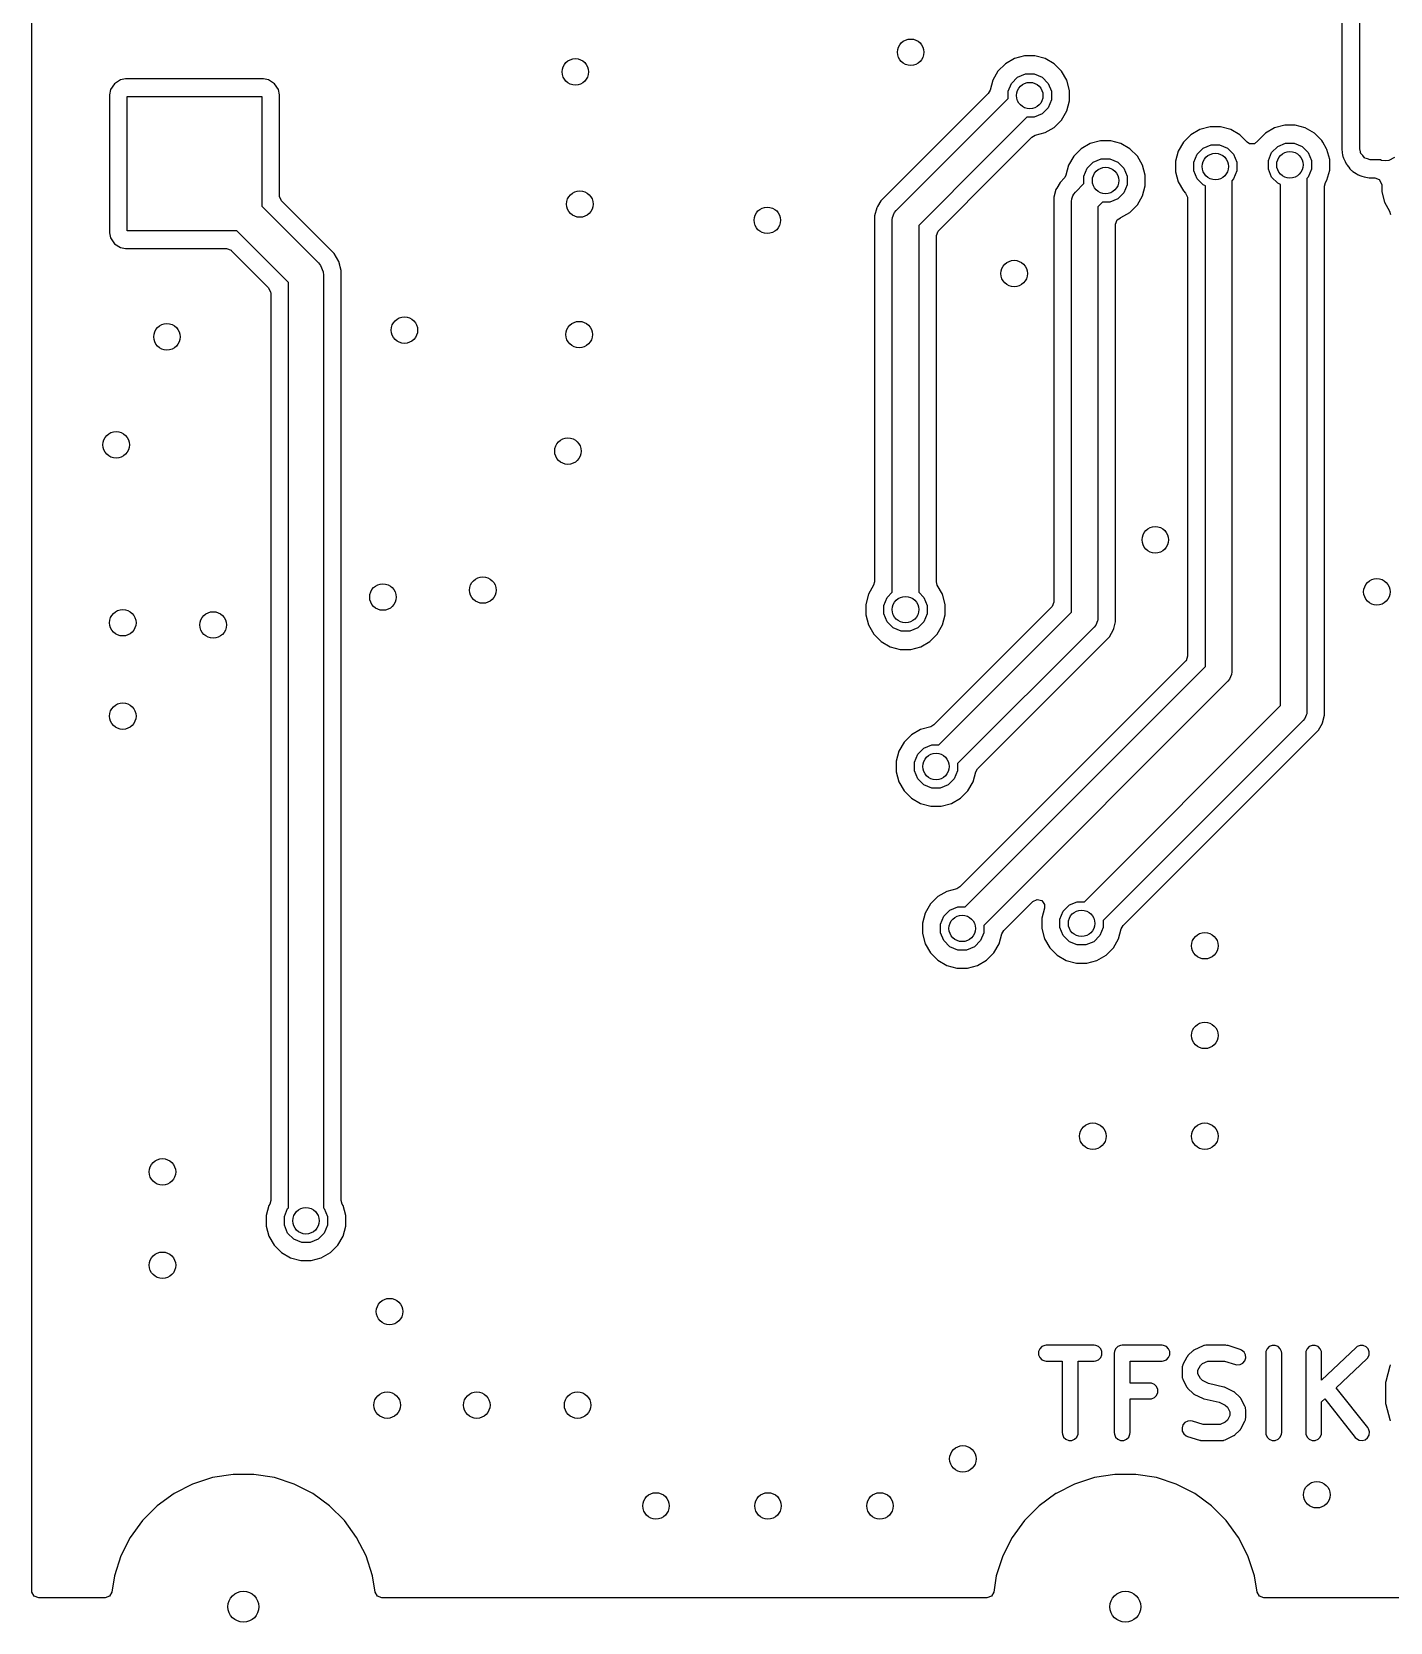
# Model space of a CAD drawing. Extents: x 4.94 to 6.9, y -4.14 to -2.94.
# Drawn here: x 4.943 to 5.549, y -4.138 to -3.428 of the extents above; entities that cross this region are included whole.
import ezdxf

# ---------------------------------------------------------------- set-up
doc = ezdxf.new("R2010")
doc.units = 0
doc.header["$MEASUREMENT"] = 0
doc.layers.add('BLACK', color=7, linetype='CONTINUOUS')

msp = doc.modelspace()

# ---------------------------------------------------------------- linework, layer by layer
at = {"layer": 'BLACK', "linetype": 'CONTINUOUS'}
for p, q in [((4.94266, -3.45597), (4.94266, -3.35597)), ((5.53554, -3.48012), (5.53551, -3.41161)), ((5.52743, -3.42262), (5.52745, -3.48012)), ((5.37726, -3.44216), (5.37396, -3.44546)), ((5.3813, -3.43982), (5.37726, -3.44216)), ((5.38581, -3.43861), (5.3813, -3.43982)), ((5.3813, -3.43982), (5.3813, -3.43982)), ((5.39048, -3.43861), (5.38581, -3.43861)), ((5.38581, -3.43861), (5.38581, -3.43861)), ((5.395, -3.43982), (5.39048, -3.43861)), ((5.39904, -3.44216), (5.395, -3.43982)), ((5.395, -3.43982), (5.395, -3.43982)), ((5.40234, -3.44546), (5.39904, -3.44216)), ((4.98222, -3.44931), (4.97961, -3.45106)), ((4.98452, -3.44885), (4.98222, -3.44931)), ((5.04608, -3.44885), (4.98452, -3.44885)), ((5.04838, -3.44931), (5.04608, -3.44885)), ((5.05099, -3.45106), (5.04838, -3.44931)), ((5.04838, -3.44931), (5.04838, -3.44931)), ((5.04838, -3.44931), (5.04838, -3.44931)), ((5.37396, -3.44546), (5.37162, -3.4495)), ((5.37997, -3.45088), (5.38268, -3.44816)), ((5.38268, -3.44816), (5.38623, -3.44669)), ((5.38623, -3.44669), (5.39007, -3.44669)), ((5.39007, -3.44669), (5.39362, -3.44816)), ((5.39362, -3.44816), (5.39633, -3.45088)), ((5.40468, -3.4495), (5.40234, -3.44546)), ((5.40234, -3.44546), (5.40234, -3.44546)), ((5.40234, -3.44546), (5.40234, -3.44546)), ((4.94266, -4.05682), (4.94266, -3.45597)), ((4.97786, -3.45367), (4.97741, -3.45597)), ((4.97741, -3.45597), (4.97741, -3.51753)), ((4.97961, -3.45106), (4.97786, -3.45367)), ((5.05273, -3.45367), (5.05099, -3.45106)), ((5.05319, -3.45597), (5.05273, -3.45367)), ((5.05319, -3.50105), (5.05319, -3.45597)), ((5.36962, -3.45536), (5.35669, -3.46829)), ((5.37043, -3.45397), (5.36962, -3.45536)), ((5.37162, -3.4495), (5.37043, -3.45397)), ((5.37162, -3.4495), (5.37162, -3.4495)), ((5.3785, -3.45443), (5.37997, -3.45088)), ((5.3785, -3.45765), (5.3785, -3.45443)), ((5.39633, -3.45088), (5.3978, -3.45443)), ((5.3978, -3.45443), (5.3978, -3.45827)), ((5.40589, -3.45401), (5.40468, -3.4495)), ((5.40589, -3.45868), (5.40589, -3.45401)), ((4.9853, -3.51675), (4.9853, -3.45675)), ((4.9853, -3.45675), (5.0453, -3.45675)), ((5.0453, -3.45675), (5.0453, -3.50561)), ((5.36099, -3.47516), (5.3785, -3.45765)), ((5.39633, -3.46182), (5.39362, -3.46453)), ((5.3978, -3.45827), (5.39633, -3.46182)), ((5.40234, -3.46724), (5.40468, -3.46319)), ((5.40468, -3.46319), (5.40589, -3.45868)), ((5.35669, -3.46829), (5.32164, -3.50335)), ((5.38685, -3.466), (5.36934, -3.48351)), ((5.39007, -3.466), (5.38685, -3.466)), ((5.39362, -3.46453), (5.39007, -3.466)), ((5.395, -3.47288), (5.39904, -3.47054)), ((5.39904, -3.47054), (5.40234, -3.46724)), ((5.46866, -3.47026), (5.46415, -3.47147)), ((5.47333, -3.47026), (5.46866, -3.47026)), ((5.46866, -3.47026), (5.46866, -3.47026)), ((5.47785, -3.47147), (5.47333, -3.47026)), ((5.49747, -3.47072), (5.49342, -3.47305)), ((5.50198, -3.46951), (5.49747, -3.47072)), ((5.49747, -3.47072), (5.49747, -3.47072)), ((5.50665, -3.46951), (5.50198, -3.46951)), ((5.50198, -3.46951), (5.50198, -3.46951)), ((5.51116, -3.47072), (5.50665, -3.46951)), ((5.5152, -3.47305), (5.51116, -3.47072)), ((5.51116, -3.47072), (5.51116, -3.47072)), ((5.3285, -3.50764), (5.36099, -3.47516)), ((5.37338, -3.49063), (5.38914, -3.47488)), ((5.38914, -3.47488), (5.39053, -3.47407)), ((5.39053, -3.47407), (5.395, -3.47288)), ((5.41515, -3.47772), (5.41111, -3.48006)), ((5.41966, -3.47652), (5.41515, -3.47772)), ((5.41515, -3.47772), (5.41515, -3.47772)), ((5.41966, -3.47652), (5.41966, -3.47652)), ((5.42434, -3.47652), (5.41966, -3.47652)), ((5.42885, -3.47772), (5.42434, -3.47652)), ((5.43289, -3.48006), (5.42885, -3.47772)), ((5.42885, -3.47772), (5.42885, -3.47772)), ((5.45681, -3.47711), (5.45447, -3.48115)), ((5.46011, -3.47381), (5.45681, -3.47711)), ((5.46415, -3.47147), (5.46011, -3.47381)), ((5.46415, -3.47147), (5.46415, -3.47147)), ((5.48189, -3.47381), (5.47785, -3.47147)), ((5.47785, -3.47147), (5.47785, -3.47147)), ((5.48517, -3.47709), (5.48189, -3.47381)), ((5.48631, -3.47782), (5.48517, -3.47709)), ((5.48844, -3.47782), (5.48631, -3.47782)), ((5.48999, -3.47651), (5.48844, -3.47782)), ((5.49, -3.47652), (5.48999, -3.47651)), ((5.49002, -3.47649), (5.49, -3.47652)), ((5.49007, -3.47645), (5.49002, -3.47649)), ((5.49012, -3.47635), (5.49007, -3.47645)), ((5.49342, -3.47305), (5.49012, -3.47635)), ((5.49012, -3.47635), (5.49012, -3.47635)), ((5.49885, -3.47906), (5.50239, -3.47759)), ((5.50239, -3.47759), (5.50623, -3.47759)), ((5.50623, -3.47759), (5.50978, -3.47906)), ((5.51851, -3.47635), (5.5152, -3.47305)), ((5.51894, -3.47711), (5.51851, -3.47635)), ((5.51851, -3.47635), (5.51851, -3.47635)), ((5.51851, -3.47635), (5.51851, -3.47635)), ((5.52068, -3.48012), (5.51894, -3.47711)), ((5.36934, -3.48351), (5.33858, -3.51427)), ((5.40781, -3.48336), (5.40547, -3.48741)), ((5.41111, -3.48006), (5.40781, -3.48336)), ((5.41653, -3.48607), (5.42008, -3.4846)), ((5.42008, -3.4846), (5.42392, -3.4846)), ((5.42392, -3.4846), (5.42747, -3.48607)), ((5.43619, -3.48336), (5.43289, -3.48006)), ((5.43853, -3.48741), (5.43619, -3.48336)), ((5.43619, -3.48336), (5.43619, -3.48336)), ((5.43619, -3.48336), (5.43619, -3.48336)), ((5.45447, -3.48115), (5.45326, -3.48566)), ((5.45447, -3.48115), (5.45447, -3.48115)), ((5.46135, -3.48608), (5.46282, -3.48253)), ((5.46282, -3.48253), (5.46553, -3.47982)), ((5.46553, -3.47982), (5.46908, -3.47835)), ((5.46908, -3.47835), (5.47292, -3.47835)), ((5.47292, -3.47835), (5.47647, -3.47982)), ((5.47647, -3.47982), (5.47918, -3.48253)), ((5.47918, -3.48253), (5.48065, -3.48608)), ((5.49466, -3.48532), (5.49613, -3.48178)), ((5.49613, -3.48178), (5.49885, -3.47906)), ((5.50978, -3.47906), (5.5125, -3.48178)), ((5.5125, -3.48178), (5.51397, -3.48532)), ((5.52084, -3.4804), (5.52068, -3.48012)), ((5.52205, -3.48491), (5.52084, -3.4804)), ((5.52205, -3.48958), (5.52205, -3.48491)), ((5.52745, -3.48012), (5.52763, -3.48184)), ((5.52763, -3.48184), (5.52783, -3.48276)), ((5.52783, -3.48276), (5.52794, -3.48351)), ((5.52794, -3.48351), (5.52805, -3.48374)), ((5.52805, -3.48374), (5.52808, -3.48387)), ((5.52808, -3.48387), (5.52817, -3.48427)), ((5.52817, -3.48427), (5.52898, -3.48578)), ((5.53583, -3.48146), (5.53554, -3.48012)), ((5.53586, -3.48187), (5.53583, -3.48146)), ((5.53594, -3.48197), (5.53586, -3.48187)), ((5.53598, -3.48215), (5.53594, -3.48197)), ((5.53679, -3.48308), (5.53598, -3.48215)), ((5.53754, -3.48406), (5.53679, -3.48308)), ((5.53768, -3.48411), (5.53754, -3.48406)), ((5.53778, -3.48423), (5.53768, -3.48411)), ((5.53896, -3.48457), (5.53778, -3.48423)), ((5.54012, -3.48499), (5.53896, -3.48457)), ((5.55091, -3.484), (5.5485, -3.48532)), ((5.34739, -3.51663), (5.37338, -3.49063)), ((5.37338, -3.49063), (5.37338, -3.49063)), ((5.40424, -3.49198), (5.40413, -3.49217)), ((5.40428, -3.49187), (5.40424, -3.49194)), ((5.40424, -3.49194), (5.40424, -3.49198)), ((5.40547, -3.48741), (5.40428, -3.49187)), ((5.40547, -3.48741), (5.40547, -3.48741)), ((5.41235, -3.49233), (5.41382, -3.48878)), ((5.41382, -3.48878), (5.41653, -3.48607)), ((5.42747, -3.48607), (5.43018, -3.48878)), ((5.43018, -3.48878), (5.43165, -3.49233)), ((5.43974, -3.49192), (5.43853, -3.48741)), ((5.43974, -3.49659), (5.43974, -3.49192)), ((5.45326, -3.48566), (5.45326, -3.49033)), ((5.45326, -3.49033), (5.45447, -3.49485)), ((5.46135, -3.48992), (5.46135, -3.48608)), ((5.46282, -3.49347), (5.46135, -3.48992)), ((5.48065, -3.48992), (5.47918, -3.49347)), ((5.48065, -3.48608), (5.48065, -3.48992)), ((5.49466, -3.48916), (5.49466, -3.48532)), ((5.49613, -3.49271), (5.49466, -3.48916)), ((5.51397, -3.48916), (5.5125, -3.49271)), ((5.51397, -3.48532), (5.51397, -3.48916)), ((5.52084, -3.49409), (5.52205, -3.48958)), ((5.52898, -3.48578), (5.52944, -3.48679)), ((5.52944, -3.48679), (5.52952, -3.48689)), ((5.52952, -3.48689), (5.52955, -3.48686)), ((5.52955, -3.48686), (5.52981, -3.48734)), ((5.52981, -3.48734), (5.52987, -3.48745)), ((5.52987, -3.48745), (5.52987, -3.48745)), ((5.52987, -3.48745), (5.53045, -3.48812)), ((5.53045, -3.48812), (5.53057, -3.48827)), ((5.53057, -3.48827), (5.53111, -3.48897)), ((5.53111, -3.48897), (5.53111, -3.48897)), ((5.53111, -3.48897), (5.53164, -3.48958)), ((5.53164, -3.48958), (5.53176, -3.48972)), ((5.53176, -3.48972), (5.53203, -3.4899)), ((5.53203, -3.4899), (5.53236, -3.49023)), ((5.53236, -3.49023), (5.53385, -3.49107)), ((5.53385, -3.49107), (5.53393, -3.49112)), ((5.53393, -3.49112), (5.53393, -3.49112)), ((5.53393, -3.49112), (5.53479, -3.49167)), ((5.53479, -3.49167), (5.53479, -3.49167)), ((5.53479, -3.49167), (5.53494, -3.49172)), ((5.53494, -3.49172), (5.53494, -3.49172)), ((5.53494, -3.49172), (5.53518, -3.49181)), ((5.53518, -3.49181), (5.53551, -3.49199)), ((5.53551, -3.49199), (5.53645, -3.49227)), ((5.54027, -3.485), (5.54012, -3.48499)), ((5.545, -3.485), (5.54027, -3.485)), ((5.545, -3.48529), (5.545, -3.485)), ((5.54716, -3.48542), (5.545, -3.48529)), ((5.5485, -3.48532), (5.54716, -3.48542)), ((5.39984, -3.49823), (5.3989, -3.50173)), ((5.40011, -3.49776), (5.39984, -3.49823)), ((5.39984, -3.49823), (5.39984, -3.49823)), ((5.40021, -3.49759), (5.40011, -3.49776)), ((5.40011, -3.49776), (5.40011, -3.49776)), ((5.40166, -3.49508), (5.40021, -3.49759)), ((5.40362, -3.49311), (5.40166, -3.49508)), ((5.40375, -3.49294), (5.40362, -3.49311)), ((5.40413, -3.49217), (5.40375, -3.49294)), ((5.40852, -3.49938), (5.41235, -3.49555)), ((5.41235, -3.49555), (5.41235, -3.49233)), ((5.43165, -3.49617), (5.43018, -3.49972)), ((5.43165, -3.49233), (5.43165, -3.49617)), ((5.43853, -3.5011), (5.43974, -3.49659)), ((5.45447, -3.49485), (5.45447, -3.49485)), ((5.45447, -3.49485), (5.45681, -3.49889)), ((5.45681, -3.49889), (5.45773, -3.49981)), ((5.46553, -3.49618), (5.46282, -3.49347)), ((5.46654, -3.4966), (5.46553, -3.49618)), ((5.46654, -3.71111), (5.46654, -3.4966)), ((5.47918, -3.49347), (5.47835, -3.49431)), ((5.47835, -3.49431), (5.47835, -3.71356)), ((5.49885, -3.49543), (5.49613, -3.49271)), ((5.50009, -3.49595), (5.49885, -3.49543)), ((5.50009, -3.7286), (5.50009, -3.49595)), ((5.5125, -3.49271), (5.51191, -3.4933)), ((5.51191, -3.4933), (5.51191, -3.73105)), ((5.5198, -3.49673), (5.52022, -3.49517)), ((5.5198, -3.73286), (5.5198, -3.49673)), ((5.52022, -3.49517), (5.52084, -3.49409)), ((5.53645, -3.49227), (5.53737, -3.4926)), ((5.53737, -3.4926), (5.53737, -3.4926)), ((5.53737, -3.4926), (5.53737, -3.4926)), ((5.53737, -3.4926), (5.53963, -3.49307)), ((5.53963, -3.49307), (5.53969, -3.49307)), ((5.53969, -3.49307), (5.53978, -3.49308)), ((5.53978, -3.49308), (5.53978, -3.49308)), ((5.53978, -3.49308), (5.53978, -3.49308)), ((5.53978, -3.49308), (5.54028, -3.49309)), ((5.54028, -3.49309), (5.54215, -3.49309)), ((5.54215, -3.49309), (5.54415, -3.49382)), ((5.54415, -3.49382), (5.54522, -3.49566)), ((5.54522, -3.49566), (5.54526, -3.4962)), ((5.54526, -3.4962), (5.54526, -3.49933)), ((5.0453, -3.50561), (5.07062, -3.53094)), ((5.0532, -3.50133), (5.05319, -3.50105)), ((5.0541, -3.50325), (5.0532, -3.50133)), ((5.07767, -3.52682), (5.0541, -3.50325)), ((5.32019, -3.50585), (5.31982, -3.50649)), ((5.32164, -3.50335), (5.32019, -3.50585)), ((5.32019, -3.50585), (5.32019, -3.50585)), ((5.3989, -3.50173), (5.3989, -3.68234)), ((5.4068, -3.50355), (5.40691, -3.5024)), ((5.4068, -3.6869), (5.4068, -3.50355)), ((5.40691, -3.5024), (5.40745, -3.5011)), ((5.40745, -3.5011), (5.40779, -3.50027)), ((5.40779, -3.50027), (5.40852, -3.49938)), ((5.4207, -3.50391), (5.41861, -3.506)), ((5.41861, -3.506), (5.41861, -3.68935)), ((5.42392, -3.50391), (5.4207, -3.50391)), ((5.42747, -3.50244), (5.42392, -3.50391)), ((5.43018, -3.49972), (5.42747, -3.50244)), ((5.43289, -3.50844), (5.43619, -3.50514)), ((5.43619, -3.50514), (5.43853, -3.5011)), ((5.45773, -3.49981), (5.45863, -3.50174)), ((5.45863, -3.50174), (5.45864, -3.50201)), ((5.45864, -3.50201), (5.45864, -3.70655)), ((5.54526, -3.49933), (5.54647, -3.50385)), ((5.54647, -3.50385), (5.54647, -3.50385)), ((5.54647, -3.50385), (5.54878, -3.50785)), ((5.31982, -3.50649), (5.31888, -3.51)), ((5.31888, -3.51), (5.31888, -3.67334)), ((5.31982, -3.50649), (5.31982, -3.50649)), ((5.32677, -3.51182), (5.32689, -3.51067)), ((5.32677, -3.678), (5.32677, -3.51182)), ((5.32689, -3.51067), (5.32765, -3.50883)), ((5.32765, -3.50883), (5.32777, -3.50854)), ((5.32777, -3.50854), (5.3285, -3.50764)), ((5.4265, -3.51379), (5.42723, -3.5118)), ((5.42723, -3.5118), (5.42867, -3.51088)), ((5.42866, -3.51086), (5.42878, -3.51081)), ((5.42867, -3.51088), (5.42866, -3.51086)), ((5.42878, -3.51081), (5.42881, -3.51079)), ((5.42881, -3.51079), (5.42885, -3.51078)), ((5.42885, -3.51078), (5.43289, -3.50844)), ((5.54878, -3.50785), (5.5492, -3.5094)), ((4.97741, -3.51753), (4.97786, -3.51983)), ((4.97786, -3.51983), (4.97786, -3.51983)), ((4.97786, -3.51983), (4.97961, -3.52244)), ((5.03416, -3.51675), (4.9853, -3.51675)), ((5.05718, -3.53977), (5.03416, -3.51675)), ((5.33858, -3.51427), (5.33858, -3.678)), ((5.34648, -3.51882), (5.3472, -3.51683)), ((5.34648, -3.67334), (5.34648, -3.51882)), ((5.3472, -3.51683), (5.34739, -3.51663)), ((5.4265, -3.69116), (5.4265, -3.51379)), ((4.97961, -3.52244), (4.98222, -3.52418)), ((4.98222, -3.52418), (4.98222, -3.52418)), ((4.98222, -3.52418), (4.98452, -3.52464)), ((4.98452, -3.52464), (5.02961, -3.52464)), ((5.02961, -3.52464), (5.0316, -3.52537)), ((5.0316, -3.52537), (5.0318, -3.52555)), ((5.0318, -3.52555), (5.04838, -3.54212)), ((5.07975, -3.53042), (5.07767, -3.52682)), ((5.07767, -3.52682), (5.07767, -3.52682)), ((5.07767, -3.52682), (5.07767, -3.52682)), ((5.07062, -3.53094), (5.0716, -3.53213)), ((5.0716, -3.53213), (5.07278, -3.53497)), ((5.08017, -3.53199), (5.07975, -3.53042)), ((5.08038, -3.53277), (5.08017, -3.53199)), ((5.08082, -3.53443), (5.08038, -3.53277)), ((5.08082, -3.68341), (5.08082, -3.53443)), ((5.08082, -3.53443), (5.08082, -3.53443)), ((5.05718, -3.95273), (5.05718, -3.53977)), ((5.07278, -3.53497), (5.07293, -3.5365)), ((5.07293, -3.5365), (5.07293, -3.95273)), ((5.04838, -3.54212), (5.04928, -3.54405)), ((5.04928, -3.54405), (5.04929, -3.54432)), ((5.04929, -3.54432), (5.04929, -3.94951)), ((5.31846, -3.6749), (5.31615, -3.6789)), ((5.31888, -3.67334), (5.31846, -3.6749)), ((5.34689, -3.6749), (5.34648, -3.67334)), ((5.3492, -3.6789), (5.34689, -3.6749)), ((5.08082, -3.75341), (5.08082, -3.68341)), ((5.31615, -3.6789), (5.31494, -3.68341)), ((5.31494, -3.68341), (5.31494, -3.68808)), ((5.31615, -3.6789), (5.31615, -3.6789)), ((5.32302, -3.68383), (5.32449, -3.68028)), ((5.32449, -3.68028), (5.32677, -3.678)), ((5.33858, -3.678), (5.34086, -3.68028)), ((5.34086, -3.68028), (5.34233, -3.68383)), ((5.35041, -3.68341), (5.3492, -3.6789)), ((5.35041, -3.68808), (5.35041, -3.68341)), ((5.3989, -3.68234), (5.39817, -3.68434)), ((5.31494, -3.68808), (5.31615, -3.69259)), ((5.32302, -3.68767), (5.32302, -3.68383)), ((5.32449, -3.69122), (5.32302, -3.68767)), ((5.34233, -3.68767), (5.34086, -3.69122)), ((5.34233, -3.68383), (5.34233, -3.68767)), ((5.39799, -3.68454), (5.34531, -3.73722)), ((5.3476, -3.74609), (5.4068, -3.6869)), ((5.3492, -3.69259), (5.35041, -3.68808)), ((5.39817, -3.68434), (5.39799, -3.68454)), ((5.41842, -3.69067), (5.41761, -3.69263)), ((5.41849, -3.6905), (5.41842, -3.69067)), ((5.41861, -3.68935), (5.41849, -3.6905)), ((5.31615, -3.69259), (5.31615, -3.69259)), ((5.31615, -3.69259), (5.31848, -3.69664)), ((5.31848, -3.69664), (5.32179, -3.69994)), ((5.32721, -3.69393), (5.32449, -3.69122)), ((5.33076, -3.6954), (5.32721, -3.69393)), ((5.3346, -3.6954), (5.33076, -3.6954)), ((5.33815, -3.69393), (5.3346, -3.6954)), ((5.34086, -3.69122), (5.33815, -3.69393)), ((5.34357, -3.69994), (5.34687, -3.69664)), ((5.34687, -3.69664), (5.3492, -3.69259)), ((5.41688, -3.69352), (5.35595, -3.75445)), ((5.36483, -3.75673), (5.42374, -3.69782)), ((5.41761, -3.69263), (5.41688, -3.69352)), ((5.42374, -3.69782), (5.42556, -3.69467)), ((5.42556, -3.69467), (5.42568, -3.69422)), ((5.42568, -3.69422), (5.4265, -3.69116)), ((5.32179, -3.69994), (5.32179, -3.69994)), ((5.32179, -3.69994), (5.32179, -3.69994)), ((5.32179, -3.69994), (5.32583, -3.70228)), ((5.32583, -3.70228), (5.33034, -3.70348)), ((5.33034, -3.70348), (5.33034, -3.70348)), ((5.33034, -3.70348), (5.33501, -3.70348)), ((5.33501, -3.70348), (5.33952, -3.70228)), ((5.33501, -3.70348), (5.33501, -3.70348)), ((5.33952, -3.70228), (5.34357, -3.69994)), ((5.45773, -3.70875), (5.35701, -3.80947)), ((5.3593, -3.81835), (5.46654, -3.71111)), ((5.45791, -3.70855), (5.45773, -3.70875)), ((5.45864, -3.70655), (5.45791, -3.70855)), ((5.47662, -3.71773), (5.36765, -3.8267)), ((5.47735, -3.71684), (5.47662, -3.71773)), ((5.47823, -3.71471), (5.47735, -3.71684)), ((5.47835, -3.71356), (5.47823, -3.71471)), ((5.4126, -3.81609), (5.50009, -3.7286)), ((5.51153, -3.73282), (5.51091, -3.73433)), ((5.51179, -3.7322), (5.51153, -3.73282)), ((5.51191, -3.73105), (5.51179, -3.7322)), ((5.51889, -3.73626), (5.5198, -3.73286)), ((5.33945, -3.73922), (5.33541, -3.74156)), ((5.34392, -3.73802), (5.33945, -3.73922)), ((5.33945, -3.73922), (5.33945, -3.73922)), ((5.34531, -3.73722), (5.34392, -3.73802)), ((5.51018, -3.73522), (5.42095, -3.82445)), ((5.42983, -3.82673), (5.51704, -3.73952)), ((5.51091, -3.73433), (5.51018, -3.73522)), ((5.51704, -3.73952), (5.51886, -3.73637)), ((5.51886, -3.73637), (5.51889, -3.73626)), ((5.33211, -3.74486), (5.32977, -3.7489)), ((5.33541, -3.74156), (5.33211, -3.74486)), ((5.33812, -3.75028), (5.34083, -3.74756)), ((5.34083, -3.74756), (5.34438, -3.74609)), ((5.34438, -3.74609), (5.3476, -3.74609)), ((5.08082, -3.82566), (5.08082, -3.75341)), ((5.32977, -3.7489), (5.32856, -3.75341)), ((5.32856, -3.75341), (5.32856, -3.75808)), ((5.32977, -3.7489), (5.32977, -3.7489)), ((5.33665, -3.75383), (5.33812, -3.75028)), ((5.33665, -3.75767), (5.33665, -3.75383)), ((5.35595, -3.75445), (5.35595, -3.75767)), ((5.32856, -3.75808), (5.32977, -3.76259)), ((5.33812, -3.76122), (5.33665, -3.75767)), ((5.34083, -3.76393), (5.33812, -3.76122)), ((5.35448, -3.76122), (5.35177, -3.76393)), ((5.35595, -3.75767), (5.35448, -3.76122)), ((5.36283, -3.76259), (5.36402, -3.75813)), ((5.36402, -3.75813), (5.36483, -3.75673)), ((5.32977, -3.76259), (5.32977, -3.76259)), ((5.32977, -3.76259), (5.33211, -3.76664)), ((5.33211, -3.76664), (5.33541, -3.76994)), ((5.34438, -3.7654), (5.34083, -3.76393)), ((5.34822, -3.7654), (5.34438, -3.7654)), ((5.35177, -3.76393), (5.34822, -3.7654)), ((5.35719, -3.76994), (5.36049, -3.76664)), ((5.36049, -3.76664), (5.36283, -3.76259)), ((5.33541, -3.76994), (5.33541, -3.76994)), ((5.33541, -3.76994), (5.33541, -3.76994)), ((5.33541, -3.76994), (5.33945, -3.77228)), ((5.33945, -3.77228), (5.34396, -3.77348)), ((5.34396, -3.77348), (5.34396, -3.77348)), ((5.34396, -3.77348), (5.34863, -3.77348)), ((5.34863, -3.77348), (5.35315, -3.77228)), ((5.34863, -3.77348), (5.34863, -3.77348)), ((5.35315, -3.77228), (5.35719, -3.76994)), ((5.35562, -3.81028), (5.35115, -3.81147)), ((5.35701, -3.80947), (5.35562, -3.81028)), ((5.34381, -3.81711), (5.34147, -3.82115)), ((5.34711, -3.81381), (5.34381, -3.81711)), ((5.35115, -3.81147), (5.34711, -3.81381)), ((5.35115, -3.81147), (5.35115, -3.81147)), ((5.35253, -3.81982), (5.35608, -3.81835)), ((5.35608, -3.81835), (5.3593, -3.81835)), ((5.37653, -3.82899), (5.38955, -3.81596)), ((5.38955, -3.81596), (5.39148, -3.81507)), ((5.39148, -3.81507), (5.39353, -3.81562)), ((5.39353, -3.81562), (5.39475, -3.81736)), ((5.39475, -3.81736), (5.39475, -3.81897)), ((5.40312, -3.82028), (5.40583, -3.81756)), ((5.40583, -3.81756), (5.40938, -3.81609)), ((5.40938, -3.81609), (5.4126, -3.81609)), ((5.34147, -3.82115), (5.34026, -3.82566)), ((5.34147, -3.82115), (5.34147, -3.82115)), ((5.34835, -3.82608), (5.34982, -3.82253)), ((5.34982, -3.82253), (5.35253, -3.81982)), ((5.39475, -3.81897), (5.39356, -3.82341)), ((5.39356, -3.82341), (5.39356, -3.82808)), ((5.40165, -3.82383), (5.40312, -3.82028)), ((5.40165, -3.82767), (5.40165, -3.82383)), ((5.42095, -3.82445), (5.42095, -3.82767)), ((5.08082, -3.94951), (5.08082, -3.82566)), ((5.34026, -3.82566), (5.34026, -3.83033)), ((5.34026, -3.83033), (5.34147, -3.83485)), ((5.34835, -3.82992), (5.34835, -3.82608)), ((5.34982, -3.83347), (5.34835, -3.82992)), ((5.36765, -3.82992), (5.36618, -3.83347)), ((5.36765, -3.8267), (5.36765, -3.82992)), ((5.37453, -3.83485), (5.37572, -3.83038)), ((5.37572, -3.83038), (5.37653, -3.82899)), ((5.39356, -3.82808), (5.39477, -3.83259)), ((5.39477, -3.83259), (5.39477, -3.83259)), ((5.39477, -3.83259), (5.39711, -3.83664)), ((5.40312, -3.83122), (5.40165, -3.82767)), ((5.40583, -3.83393), (5.40312, -3.83122)), ((5.41948, -3.83122), (5.41677, -3.83393)), ((5.42095, -3.82767), (5.41948, -3.83122)), ((5.42549, -3.83664), (5.42783, -3.83259)), ((5.42783, -3.83259), (5.42902, -3.82813)), ((5.42902, -3.82813), (5.42983, -3.82673)), ((5.34147, -3.83485), (5.34147, -3.83485)), ((5.34147, -3.83485), (5.34381, -3.83889)), ((5.34381, -3.83889), (5.34711, -3.84219)), ((5.35253, -3.83618), (5.34982, -3.83347)), ((5.35608, -3.83765), (5.35253, -3.83618)), ((5.35992, -3.83765), (5.35608, -3.83765)), ((5.36347, -3.83618), (5.35992, -3.83765)), ((5.36618, -3.83347), (5.36347, -3.83618)), ((5.36889, -3.84219), (5.37219, -3.83889)), ((5.37219, -3.83889), (5.37453, -3.83485)), ((5.39711, -3.83664), (5.40041, -3.83994)), ((5.40938, -3.8354), (5.40583, -3.83393)), ((5.41322, -3.8354), (5.40938, -3.8354)), ((5.41677, -3.83393), (5.41322, -3.8354)), ((5.42219, -3.83994), (5.42549, -3.83664)), ((5.34711, -3.84219), (5.34711, -3.84219)), ((5.34711, -3.84219), (5.34711, -3.84219)), ((5.34711, -3.84219), (5.35115, -3.84453)), ((5.35115, -3.84453), (5.35567, -3.84574)), ((5.35567, -3.84574), (5.35567, -3.84574)), ((5.35567, -3.84574), (5.36033, -3.84574)), ((5.36033, -3.84574), (5.36033, -3.84574)), ((5.36033, -3.84574), (5.36485, -3.84453)), ((5.36485, -3.84453), (5.36889, -3.84219)), ((5.40041, -3.83994), (5.40041, -3.83994)), ((5.40041, -3.83994), (5.40041, -3.83994)), ((5.40041, -3.83994), (5.40445, -3.84228)), ((5.40445, -3.84228), (5.40896, -3.84348)), ((5.40896, -3.84348), (5.40896, -3.84348)), ((5.40896, -3.84348), (5.41363, -3.84348)), ((5.41363, -3.84348), (5.41815, -3.84228)), ((5.41363, -3.84348), (5.41363, -3.84348)), ((5.41815, -3.84228), (5.42219, -3.83994)), ((5.04853, -3.95166), (5.04732, -3.95617)), ((5.04887, -3.95106), (5.04853, -3.95166)), ((5.04929, -3.94951), (5.04887, -3.95106)), ((5.0554, -3.95658), (5.05687, -3.95304)), ((5.05687, -3.95304), (5.05718, -3.95273)), ((5.07293, -3.95273), (5.07324, -3.95304)), ((5.07324, -3.95304), (5.07471, -3.95658)), ((5.08124, -3.95106), (5.08082, -3.94951)), ((5.08158, -3.95166), (5.08124, -3.95106)), ((5.08279, -3.95617), (5.08158, -3.95166)), ((5.04732, -3.95617), (5.04732, -3.96084)), ((5.0554, -3.96042), (5.0554, -3.95658)), ((5.05687, -3.96397), (5.0554, -3.96042)), ((5.07471, -3.96042), (5.07324, -3.96397)), ((5.07471, -3.95658), (5.07471, -3.96042)), ((5.08279, -3.96084), (5.08279, -3.95617)), ((5.04732, -3.96084), (5.04853, -3.96535)), ((5.04853, -3.96535), (5.04853, -3.96535)), ((5.04853, -3.96535), (5.05086, -3.96939)), ((5.05959, -3.96669), (5.05687, -3.96397)), ((5.06313, -3.96816), (5.05959, -3.96669)), ((5.07052, -3.96669), (5.06698, -3.96816)), ((5.07324, -3.96397), (5.07052, -3.96669)), ((5.07925, -3.96939), (5.08158, -3.96535)), ((5.08158, -3.96535), (5.08279, -3.96084)), ((5.05086, -3.96939), (5.05416, -3.9727)), ((5.05416, -3.9727), (5.05416, -3.9727)), ((5.05416, -3.9727), (5.05416, -3.9727)), ((5.05416, -3.9727), (5.05821, -3.97503)), ((5.06698, -3.96816), (5.06313, -3.96816)), ((5.0719, -3.97503), (5.07595, -3.9727)), ((5.07595, -3.9727), (5.07925, -3.96939)), ((5.05821, -3.97503), (5.06272, -3.97624)), ((5.06272, -3.97624), (5.06272, -3.97624)), ((5.06272, -3.97624), (5.06739, -3.97624)), ((5.06739, -3.97624), (5.0719, -3.97503)), ((5.06739, -3.97624), (5.06739, -3.97624)), ((5.3926, -4.01562), (5.39207, -4.0169)), ((5.39207, -4.0169), (5.39207, -4.01828)), ((5.39358, -4.01464), (5.3926, -4.01562)), ((5.39486, -4.01412), (5.39358, -4.01464)), ((5.39555, -4.01405), (5.39486, -4.01412)), ((5.41692, -4.01405), (5.39555, -4.01405)), ((5.41761, -4.01412), (5.41692, -4.01405)), ((5.41889, -4.01464), (5.41761, -4.01412)), ((5.41987, -4.01562), (5.41889, -4.01464)), ((5.42039, -4.0169), (5.41987, -4.01562)), ((5.42039, -4.01828), (5.42039, -4.0169)), ((5.42591, -4.0169), (5.42584, -4.01759)), ((5.42644, -4.01562), (5.42591, -4.0169)), ((5.42742, -4.01464), (5.42644, -4.01562)), ((5.4287, -4.01412), (5.42742, -4.01464)), ((5.42939, -4.01405), (5.4287, -4.01412)), ((5.4472, -4.01405), (5.42939, -4.01405)), ((5.44789, -4.01412), (5.4472, -4.01405)), ((5.44917, -4.01464), (5.44789, -4.01412)), ((5.45014, -4.01562), (5.44917, -4.01464)), ((5.45067, -4.0169), (5.45014, -4.01562)), ((5.45067, -4.01828), (5.45067, -4.0169)), ((5.46079, -4.01671), (5.45901, -4.01839)), ((5.46105, -4.0165), (5.46079, -4.01671)), ((5.46111, -4.01643), (5.46105, -4.0165)), ((5.46123, -4.01636), (5.46111, -4.01643)), ((5.46134, -4.01628), (5.46123, -4.01636)), ((5.46143, -4.01625), (5.46134, -4.01628)), ((5.46171, -4.01608), (5.46143, -4.01625)), ((5.46527, -4.01439), (5.46171, -4.01608)), ((5.46593, -4.01415), (5.46527, -4.01439)), ((5.46601, -4.01415), (5.46593, -4.01415)), ((5.4661, -4.01412), (5.46601, -4.01415)), ((5.46679, -4.01405), (5.4661, -4.01412)), ((5.47569, -4.01405), (5.46679, -4.01405)), ((5.47599, -4.01408), (5.47569, -4.01405)), ((5.47608, -4.01407), (5.47599, -4.01408)), ((5.47623, -4.0141), (5.47608, -4.01407)), ((5.47638, -4.01412), (5.47623, -4.0141)), ((5.47647, -4.01415), (5.47638, -4.01412)), ((5.47676, -4.01421), (5.47647, -4.01415)), ((5.4821, -4.0159), (5.47676, -4.01421)), ((5.48274, -4.01617), (5.4821, -4.0159)), ((5.4838, -4.01706), (5.48274, -4.01617)), ((5.48444, -4.01829), (5.4838, -4.01706)), ((5.49359, -4.0169), (5.49352, -4.01759)), ((5.49412, -4.01562), (5.49359, -4.0169)), ((5.4951, -4.01464), (5.49412, -4.01562)), ((5.49637, -4.01412), (5.4951, -4.01464)), ((5.49776, -4.01412), (5.49637, -4.01412)), ((5.49903, -4.01464), (5.49776, -4.01412)), ((5.50001, -4.01562), (5.49903, -4.01464)), ((5.50054, -4.0169), (5.50001, -4.01562)), ((5.50061, -4.01759), (5.50054, -4.0169)), ((5.5114, -4.0169), (5.51133, -4.01759)), ((5.51193, -4.01562), (5.5114, -4.0169)), ((5.51291, -4.01464), (5.51193, -4.01562)), ((5.51418, -4.01412), (5.51291, -4.01464)), ((5.51557, -4.01412), (5.51418, -4.01412)), ((5.51684, -4.01464), (5.51557, -4.01412)), ((5.51782, -4.01562), (5.51684, -4.01464)), ((5.51835, -4.0169), (5.51782, -4.01562)), ((5.51842, -4.01759), (5.51835, -4.0169)), ((5.53381, -4.01502), (5.51842, -4.0296)), ((5.53436, -4.01459), (5.53381, -4.01502)), ((5.53565, -4.0141), (5.53436, -4.01459)), ((5.53703, -4.01414), (5.53565, -4.0141)), ((5.5383, -4.0147), (5.53703, -4.01414)), ((5.53925, -4.0157), (5.5383, -4.0147)), ((5.53974, -4.01699), (5.53925, -4.0157)), ((5.5397, -4.01838), (5.53974, -4.01699)), ((5.39207, -4.01828), (5.3926, -4.01956)), ((5.3926, -4.01956), (5.39358, -4.02054)), ((5.39358, -4.02054), (5.39486, -4.02107)), ((5.39486, -4.02107), (5.39555, -4.02113)), ((5.39555, -4.02113), (5.40269, -4.02113)), ((5.40269, -4.02113), (5.40269, -4.05302)), ((5.40978, -4.05302), (5.40978, -4.02113)), ((5.40978, -4.02113), (5.41692, -4.02113)), ((5.41692, -4.02113), (5.41761, -4.02107)), ((5.41761, -4.02107), (5.41889, -4.02054)), ((5.41889, -4.02054), (5.41987, -4.01956)), ((5.41987, -4.01956), (5.42039, -4.01828)), ((5.42584, -4.01759), (5.42584, -4.05302)), ((5.43293, -4.03092), (5.43293, -4.02113)), ((5.43293, -4.02113), (5.4472, -4.02113)), ((5.4472, -4.02113), (5.44789, -4.02107)), ((5.44789, -4.02107), (5.44917, -4.02054)), ((5.44917, -4.02054), (5.45014, -4.01956)), ((5.45014, -4.01956), (5.45067, -4.01828)), ((5.45619, -4.02365), (5.45612, -4.02434)), ((5.45612, -4.02434), (5.45612, -4.02771)), ((5.45625, -4.02349), (5.45619, -4.02365)), ((5.45627, -4.02333), (5.45625, -4.02349)), ((5.45653, -4.02269), (5.45627, -4.02333)), ((5.45831, -4.01931), (5.45653, -4.02269)), ((5.45852, -4.019), (5.45831, -4.01931)), ((5.45855, -4.01892), (5.45852, -4.019)), ((5.45863, -4.01883), (5.45855, -4.01892)), ((5.45869, -4.01873), (5.45863, -4.01883)), ((5.45877, -4.01867), (5.45869, -4.01873)), ((5.45901, -4.01839), (5.45877, -4.01867)), ((5.46321, -4.02522), (5.46431, -4.02314)), ((5.46431, -4.02314), (5.46525, -4.02224)), ((5.46525, -4.02224), (5.46758, -4.02113)), ((5.46758, -4.02113), (5.47515, -4.02113)), ((5.47515, -4.02113), (5.47997, -4.02266)), ((5.47997, -4.02266), (5.48065, -4.0228)), ((5.48065, -4.0228), (5.48203, -4.02268)), ((5.48203, -4.02268), (5.48325, -4.02204)), ((5.48325, -4.02204), (5.48414, -4.02098)), ((5.48414, -4.02098), (5.48456, -4.01967)), ((5.48456, -4.01967), (5.48444, -4.01829)), ((5.49352, -4.01759), (5.49352, -4.05302)), ((5.50061, -4.05302), (5.50061, -4.01759)), ((5.51133, -4.01759), (5.51133, -4.05302)), ((5.51842, -4.0296), (5.51842, -4.01759)), ((5.52501, -4.03312), (5.53869, -4.02016)), ((5.53869, -4.02016), (5.53914, -4.01964)), ((5.53914, -4.01964), (5.5397, -4.01838)), ((5.54885, -4.02344), (5.54707, -4.03018)), ((5.54888, -4.02336), (5.54885, -4.02344)), ((5.54899, -4.02306), (5.54888, -4.02333)), ((5.54888, -4.02333), (5.54888, -4.02336)), ((5.54909, -4.02278), (5.54899, -4.02306)), ((5.44185, -4.03092), (5.43293, -4.03092)), ((5.44255, -4.03099), (5.44185, -4.03092)), ((5.44382, -4.03152), (5.44255, -4.03099)), ((5.45612, -4.02771), (5.45619, -4.02841)), ((5.45619, -4.02841), (5.45625, -4.02856)), ((5.45625, -4.02856), (5.45627, -4.02872)), ((5.45627, -4.02872), (5.45653, -4.02937)), ((5.45653, -4.02937), (5.45831, -4.03274)), ((5.46321, -4.02684), (5.46321, -4.02522)), ((5.46431, -4.02892), (5.46321, -4.02684)), ((5.46525, -4.02982), (5.46431, -4.02892)), ((5.46797, -4.0311), (5.46525, -4.02982)), ((5.47473, -4.0327), (5.46797, -4.0311)), ((5.54697, -4.03093), (5.54695, -4.03109)), ((5.54695, -4.03109), (5.54695, -4.03953)), ((5.547, -4.03063), (5.54696, -4.03087)), ((5.54696, -4.03087), (5.54697, -4.03093)), ((5.54702, -4.0304), (5.547, -4.03063)), ((5.54705, -4.03034), (5.54702, -4.0304)), ((5.54707, -4.03018), (5.54705, -4.03034)), ((5.43293, -4.05302), (5.43293, -4.03801)), ((5.43293, -4.03801), (5.44185, -4.03801)), ((5.44185, -4.03801), (5.44255, -4.03794)), ((5.44255, -4.03794), (5.44382, -4.03741)), ((5.4448, -4.03249), (5.44382, -4.03152)), ((5.44382, -4.03741), (5.4448, -4.03643)), ((5.44533, -4.03377), (5.4448, -4.03249)), ((5.4448, -4.03643), (5.44533, -4.03515)), ((5.44533, -4.03515), (5.44533, -4.03377)), ((5.45831, -4.03274), (5.45852, -4.03305)), ((5.45852, -4.03305), (5.45855, -4.03314)), ((5.45855, -4.03314), (5.45863, -4.03322)), ((5.45863, -4.03322), (5.45869, -4.03332)), ((5.45869, -4.03332), (5.45877, -4.03338)), ((5.45877, -4.03338), (5.45901, -4.03366)), ((5.45901, -4.03366), (5.46079, -4.03535)), ((5.46079, -4.03535), (5.46105, -4.03555)), ((5.46105, -4.03555), (5.46111, -4.03562)), ((5.46111, -4.03562), (5.46123, -4.03569)), ((5.46123, -4.03569), (5.46134, -4.03577)), ((5.46134, -4.03577), (5.46143, -4.03581)), ((5.46143, -4.03581), (5.46171, -4.03598)), ((5.46171, -4.03598), (5.46527, -4.03767)), ((5.46527, -4.03767), (5.4653, -4.03768)), ((5.4653, -4.03768), (5.46531, -4.03769)), ((5.46531, -4.03769), (5.46562, -4.03779)), ((5.46562, -4.03779), (5.46593, -4.0379)), ((5.46593, -4.0379), (5.46594, -4.0379)), ((5.46594, -4.0379), (5.46597, -4.03791)), ((5.46597, -4.03791), (5.47273, -4.03951)), ((5.47476, -4.03271), (5.47473, -4.0327)), ((5.47478, -4.03271), (5.47476, -4.03271)), ((5.47508, -4.03282), (5.47478, -4.03271)), ((5.47539, -4.03293), (5.47508, -4.03282)), ((5.4754, -4.03294), (5.47539, -4.03293)), ((5.47543, -4.03295), (5.4754, -4.03294)), ((5.47899, -4.03464), (5.47543, -4.03295)), ((5.47928, -4.03481), (5.47899, -4.03464)), ((5.47936, -4.03484), (5.47928, -4.03481)), ((5.47947, -4.03492), (5.47936, -4.03484)), ((5.47959, -4.03499), (5.47947, -4.03492)), ((5.47965, -4.03506), (5.47959, -4.03499)), ((5.47991, -4.03527), (5.47965, -4.03506)), ((5.48169, -4.03695), (5.47991, -4.03527)), ((5.48193, -4.03723), (5.48169, -4.03695)), ((5.48201, -4.03729), (5.48193, -4.03723)), ((5.48207, -4.03739), (5.48201, -4.03729)), ((5.48215, -4.03748), (5.48207, -4.03739)), ((5.48219, -4.03756), (5.48215, -4.03748)), ((5.48239, -4.03787), (5.48219, -4.03756)), ((5.48417, -4.04125), (5.48239, -4.03787)), ((5.51842, -4.03936), (5.51984, -4.03801)), ((5.51984, -4.03801), (5.53347, -4.05522)), ((5.53903, -4.05082), (5.52501, -4.03312)), ((5.47273, -4.03951), (5.47545, -4.0408)), ((5.47545, -4.0408), (5.47639, -4.0417)), ((5.47639, -4.0417), (5.47749, -4.04378)), ((5.47749, -4.0454), (5.47639, -4.04748)), ((5.47749, -4.04378), (5.47749, -4.0454)), ((5.48443, -4.04189), (5.48417, -4.04125)), ((5.48445, -4.04205), (5.48443, -4.04189)), ((5.48451, -4.04221), (5.48445, -4.04205)), ((5.48458, -4.0429), (5.48451, -4.04221)), ((5.48458, -4.04627), (5.48458, -4.0429)), ((5.51842, -4.05302), (5.51842, -4.03936)), ((5.54695, -4.03953), (5.54697, -4.03968)), ((5.54697, -4.03968), (5.54696, -4.03974)), ((5.54696, -4.03974), (5.547, -4.03998)), ((5.547, -4.03998), (5.54702, -4.04022)), ((5.54702, -4.04022), (5.54705, -4.04028)), ((5.54705, -4.04028), (5.54707, -4.04043)), ((5.54707, -4.04043), (5.54885, -4.04718)), ((5.45656, -4.04963), (5.45614, -4.05095)), ((5.45614, -4.05095), (5.45626, -4.05233)), ((5.45626, -4.05233), (5.4569, -4.05355)), ((5.45745, -4.04857), (5.45656, -4.04963)), ((5.45867, -4.04793), (5.45745, -4.04857)), ((5.46005, -4.04781), (5.45867, -4.04793)), ((5.46073, -4.04796), (5.46005, -4.04781)), ((5.46555, -4.04948), (5.46073, -4.04796)), ((5.47312, -4.04948), (5.46555, -4.04948)), ((5.47545, -4.04838), (5.47312, -4.04948)), ((5.47639, -4.04748), (5.47545, -4.04838)), ((5.47991, -4.05391), (5.48169, -4.05222)), ((5.48169, -4.05222), (5.48193, -4.05194)), ((5.48193, -4.05194), (5.48201, -4.05188)), ((5.48201, -4.05188), (5.48207, -4.05178)), ((5.48207, -4.05178), (5.48215, -4.0517)), ((5.48215, -4.0517), (5.48219, -4.05161)), ((5.48219, -4.05161), (5.48239, -4.0513)), ((5.48239, -4.0513), (5.48417, -4.04793)), ((5.48417, -4.04793), (5.48443, -4.04729)), ((5.48443, -4.04729), (5.48445, -4.04712)), ((5.48445, -4.04712), (5.48451, -4.04697)), ((5.48451, -4.04697), (5.48458, -4.04627)), ((5.5394, -4.05141), (5.53903, -4.05082)), ((5.53978, -4.05274), (5.5394, -4.05141)), ((5.53962, -4.05411), (5.53978, -4.05274)), ((5.54885, -4.04718), (5.54888, -4.04725)), ((5.54888, -4.04725), (5.54888, -4.04729)), ((5.54888, -4.04729), (5.54899, -4.04756)), ((5.54899, -4.04756), (5.54909, -4.04783)), ((4.94266, -4.12368), (4.94266, -4.05682)), ((5.40269, -4.05302), (5.40276, -4.05371)), ((5.40276, -4.05371), (5.40329, -4.05499)), ((5.40329, -4.05499), (5.40426, -4.05597)), ((5.40426, -4.05597), (5.40554, -4.0565)), ((5.40554, -4.0565), (5.40692, -4.0565)), ((5.40692, -4.0565), (5.4082, -4.05597)), ((5.4082, -4.05597), (5.40918, -4.05499)), ((5.40918, -4.05499), (5.40971, -4.05371)), ((5.40971, -4.05371), (5.40978, -4.05302)), ((5.42584, -4.05302), (5.42591, -4.05371)), ((5.42591, -4.05371), (5.42644, -4.05499)), ((5.42644, -4.05499), (5.42742, -4.05597)), ((5.42742, -4.05597), (5.4287, -4.0565)), ((5.4287, -4.0565), (5.43008, -4.0565)), ((5.43008, -4.0565), (5.43136, -4.05597)), ((5.43136, -4.05597), (5.43233, -4.05499)), ((5.43233, -4.05499), (5.43286, -4.05371)), ((5.43286, -4.05371), (5.43293, -4.05302)), ((5.4569, -4.05355), (5.45796, -4.05444)), ((5.45796, -4.05444), (5.4586, -4.05472)), ((5.4586, -4.05472), (5.46394, -4.0564)), ((5.46394, -4.0564), (5.46423, -4.05646)), ((5.46423, -4.05646), (5.46432, -4.0565)), ((5.46432, -4.0565), (5.46447, -4.05651)), ((5.46447, -4.05651), (5.46462, -4.05655)), ((5.46462, -4.05655), (5.46471, -4.05654)), ((5.46471, -4.05654), (5.46501, -4.05657)), ((5.46501, -4.05657), (5.47391, -4.05657)), ((5.47391, -4.05657), (5.4746, -4.0565)), ((5.4746, -4.0565), (5.47469, -4.05646)), ((5.47469, -4.05646), (5.47478, -4.05646)), ((5.47478, -4.05646), (5.47543, -4.05623)), ((5.47543, -4.05623), (5.47899, -4.05454)), ((5.47899, -4.05454), (5.47928, -4.05437)), ((5.47928, -4.05437), (5.47936, -4.05433)), ((5.47936, -4.05433), (5.47947, -4.05425)), ((5.47947, -4.05425), (5.47959, -4.05418)), ((5.47959, -4.05418), (5.47965, -4.05411)), ((5.47965, -4.05411), (5.47991, -4.05391)), ((5.49352, -4.05302), (5.49359, -4.05371)), ((5.49359, -4.05371), (5.49412, -4.05499)), ((5.49412, -4.05499), (5.4951, -4.05597)), ((5.4951, -4.05597), (5.49637, -4.0565)), ((5.49637, -4.0565), (5.49776, -4.0565)), ((5.49776, -4.0565), (5.49903, -4.05597)), ((5.49903, -4.05597), (5.50001, -4.05499)), ((5.50001, -4.05499), (5.50054, -4.05371)), ((5.50054, -4.05371), (5.50061, -4.05302)), ((5.51133, -4.05302), (5.5114, -4.05371)), ((5.5114, -4.05371), (5.51193, -4.05499)), ((5.51193, -4.05499), (5.51291, -4.05597)), ((5.51291, -4.05597), (5.51418, -4.0565)), ((5.51418, -4.0565), (5.51557, -4.0565)), ((5.51557, -4.0565), (5.51684, -4.05597)), ((5.51684, -4.05597), (5.51782, -4.05499)), ((5.51782, -4.05499), (5.51835, -4.05371)), ((5.51835, -4.05371), (5.51842, -4.05302)), ((5.53347, -4.05522), (5.53395, -4.05572)), ((5.53395, -4.05572), (5.53516, -4.0564)), ((5.53516, -4.0564), (5.53653, -4.05656)), ((5.53653, -4.05656), (5.53786, -4.05618)), ((5.53786, -4.05618), (5.53895, -4.05532)), ((5.53895, -4.05532), (5.53962, -4.05411)), ((5.02329, -4.07313), (5.01445, -4.076)), ((5.03248, -4.07167), (5.02329, -4.07313)), ((5.02329, -4.07313), (5.02329, -4.07313)), ((5.04178, -4.07167), (5.03248, -4.07167)), ((5.03248, -4.07167), (5.03248, -4.07167)), ((5.03248, -4.07167), (5.03248, -4.07167)), ((5.05096, -4.07313), (5.04178, -4.07167)), ((5.04178, -4.07167), (5.04178, -4.07167)), ((5.04178, -4.07167), (5.04178, -4.07167)), ((5.0598, -4.076), (5.05096, -4.07313)), ((5.05096, -4.07313), (5.05096, -4.07313)), ((5.41699, -4.07313), (5.40815, -4.076)), ((5.42618, -4.07167), (5.41699, -4.07313)), ((5.41699, -4.07313), (5.41699, -4.07313)), ((5.43548, -4.07167), (5.42618, -4.07167)), ((5.42618, -4.07167), (5.42618, -4.07167)), ((5.42618, -4.07167), (5.42618, -4.07167)), ((5.44466, -4.07313), (5.43548, -4.07167)), ((5.43548, -4.07167), (5.43548, -4.07167)), ((5.43548, -4.07167), (5.43548, -4.07167)), ((5.4535, -4.076), (5.44466, -4.07313)), ((5.44466, -4.07313), (5.44466, -4.07313)), ((5.00616, -4.08022), (4.99864, -4.08569)), ((5.01445, -4.076), (5.00616, -4.08022)), ((5.00616, -4.08022), (5.00616, -4.08022)), ((5.01445, -4.076), (5.01445, -4.076)), ((5.06809, -4.08022), (5.0598, -4.076)), ((5.0598, -4.076), (5.0598, -4.076)), ((5.07561, -4.08569), (5.06809, -4.08022)), ((5.06809, -4.08022), (5.06809, -4.08022)), ((5.06809, -4.08022), (5.06809, -4.08022)), ((5.39986, -4.08022), (5.39234, -4.08569)), ((5.39987, -4.08022), (5.39986, -4.08022)), ((5.40815, -4.076), (5.39987, -4.08022)), ((5.40815, -4.076), (5.40815, -4.076)), ((5.46179, -4.08022), (5.4535, -4.076)), ((5.4535, -4.076), (5.4535, -4.076)), ((5.46931, -4.08569), (5.46179, -4.08022)), ((5.46179, -4.08022), (5.46179, -4.08022)), ((5.46179, -4.08022), (5.46179, -4.08022)), ((4.99864, -4.08569), (4.99207, -4.09226)), ((4.99864, -4.08569), (4.99864, -4.08569)), ((5.08219, -4.09226), (5.07561, -4.08569)), ((5.07561, -4.08569), (5.07561, -4.08569)), ((5.07561, -4.08569), (5.07561, -4.08569)), ((5.39234, -4.08569), (5.38577, -4.09226)), ((5.39234, -4.08569), (5.39234, -4.08569)), ((5.47589, -4.09226), (5.46931, -4.08569)), ((5.46931, -4.08569), (5.46931, -4.08569)), ((5.46931, -4.08569), (5.46931, -4.08569)), ((4.99207, -4.09226), (4.9866, -4.09979)), ((4.99207, -4.09226), (4.99207, -4.09226)), ((5.08765, -4.09979), (5.08219, -4.09226)), ((5.08219, -4.09226), (5.08219, -4.09226)), ((5.08219, -4.09226), (5.08219, -4.09226)), ((5.38577, -4.09226), (5.3803, -4.09979)), ((5.38577, -4.09226), (5.38577, -4.09226)), ((5.48135, -4.09979), (5.47589, -4.09226)), ((5.47589, -4.09226), (5.47589, -4.09226)), ((5.47589, -4.09226), (5.47589, -4.09226)), ((4.9866, -4.09979), (4.98238, -4.10807)), ((4.9866, -4.09979), (4.9866, -4.09979)), ((5.09187, -4.10807), (5.08765, -4.09979)), ((5.08765, -4.09979), (5.08765, -4.09979)), ((5.3803, -4.09979), (5.37608, -4.10807)), ((5.3803, -4.09979), (5.3803, -4.09979)), ((5.48557, -4.10807), (5.48135, -4.09979)), ((5.48135, -4.09979), (5.48135, -4.09979)), ((4.98238, -4.10807), (4.97951, -4.11691)), ((4.98238, -4.10807), (4.98238, -4.10807)), ((5.09475, -4.11691), (5.09187, -4.10807)), ((5.09187, -4.10807), (5.09187, -4.10807)), ((5.09187, -4.10807), (5.09187, -4.10807)), ((5.37608, -4.10807), (5.37321, -4.11691)), ((5.37608, -4.10807), (5.37608, -4.10807)), ((5.48845, -4.11691), (5.48557, -4.10807)), ((5.48557, -4.10807), (5.48557, -4.10807)), ((5.48557, -4.10807), (5.48557, -4.10807)), ((4.9427, -4.12422), (4.94266, -4.12368)), ((4.97951, -4.11692), (4.97836, -4.12417)), ((4.97951, -4.11691), (4.97951, -4.11692)), ((5.09475, -4.11692), (5.09475, -4.11691)), ((5.09475, -4.11691), (5.09475, -4.11691)), ((5.09589, -4.12417), (5.09475, -4.11692)), ((5.37321, -4.11692), (5.37206, -4.12417)), ((5.37321, -4.11691), (5.37321, -4.11692)), ((5.48845, -4.11692), (5.48845, -4.11691)), ((5.48845, -4.11691), (5.48845, -4.11691)), ((5.4896, -4.12417), (5.48845, -4.11692)), ((4.94377, -4.12606), (4.9427, -4.12422)), ((4.94577, -4.12679), (4.94377, -4.12606)), ((4.97529, -4.12679), (4.94577, -4.12679)), ((4.97534, -4.12679), (4.97529, -4.12679)), ((4.97733, -4.12603), (4.97534, -4.12679)), ((4.97836, -4.12417), (4.97733, -4.12603)), ((5.0959, -4.12422), (5.09589, -4.12417)), ((5.09697, -4.12606), (5.0959, -4.12422)), ((5.09897, -4.12679), (5.09697, -4.12606)), ((5.36899, -4.12679), (5.09897, -4.12679)), ((5.36904, -4.12679), (5.36899, -4.12679)), ((5.37103, -4.12603), (5.36904, -4.12679)), ((5.37206, -4.12417), (5.37103, -4.12603)), ((5.4896, -4.12422), (5.4896, -4.12417)), ((5.49067, -4.12606), (5.4896, -4.12422)), ((5.49267, -4.12679), (5.49067, -4.12606)), ((5.74488, -4.12679), (5.49267, -4.12679))]:
    msp.add_line(p, q, dxfattribs=at)
at = {"layer": 'BLACK'}
for centre, radius in [((5.335, -3.437), 0.00591), ((5.1853, -3.44575), 0.00591), ((5.38815, -3.45635), 0.00591), ((5.471, -3.488), 0.00591), ((5.50431, -3.48724), 0.00591), ((5.422, -3.49425), 0.00591), ((5.1873, -3.50475), 0.00591), ((5.271, -3.512), 0.00591), ((5.3812, -3.53575), 0.00591), ((5.109, -3.561), 0.00591), ((5.003, -3.564), 0.00591), ((5.18701, -3.56299), 0.00591), ((4.98031, -3.6122), 0.00591), ((5.182, -3.615), 0.00591), ((5.4442, -3.65459), 0.00591), ((5.09941, -3.68012), 0.00591), ((5.144, -3.677), 0.00591), ((5.54312, -3.6778), 0.00591), ((5.33268, -3.68575), 0.00591), ((4.98327, -3.6916), 0.00591), ((5.02362, -3.69259), 0.00591), ((4.98327, -3.73327), 0.00591), ((5.3463, -3.75575), 0.00591), ((5.358, -3.828), 0.00591), ((5.4113, -3.82575), 0.00591), ((5.4663, -3.83575), 0.00591), ((5.4663, -3.87575), 0.00591), ((5.4163, -3.92075), 0.00591), ((5.4663, -3.92075), 0.00591), ((5.00098, -3.93668), 0.00591), ((5.06506, -3.9585), 0.00591), ((5.00098, -3.97835), 0.00591), ((5.10236, -3.99902), 0.00591), ((5.1013, -4.04075), 0.00591), ((5.1413, -4.04075), 0.00591), ((5.1863, -4.04075), 0.00591), ((5.3583, -4.06475), 0.00591), ((5.2213, -4.08575), 0.00591), ((5.2713, -4.08575), 0.00591), ((5.3213, -4.08575), 0.00591), ((5.5163, -4.08075), 0.00591), ((5.03713, -4.13075), 0.00689), ((5.03713, -4.13075), 0.00689), ((5.43083, -4.13075), 0.00689), ((5.43083, -4.13075), 0.00689)]:
    msp.add_circle(centre, radius, dxfattribs=at)
at = {"layer": 'WHITE'}
for centre in [(5.335, -3.437), (5.1853, -3.44575), (5.38815, -3.45635), (5.471, -3.488), (5.50431, -3.48724), (5.422, -3.49425), (5.1873, -3.50475), (5.271, -3.512), (5.3812, -3.53575), (5.109, -3.561), (5.003, -3.564), (5.18701, -3.56299), (4.98031, -3.6122), (5.182, -3.615), (5.4442, -3.65459), (5.09941, -3.68012), (5.144, -3.677), (5.54312, -3.6778), (5.33268, -3.68575), (4.98327, -3.6916), (5.02362, -3.69259), (4.98327, -3.73327), (5.3463, -3.75575), (5.358, -3.828), (5.4113, -3.82575), (5.4663, -3.83575), (5.4663, -3.87575), (5.4163, -3.92075), (5.4663, -3.92075), (5.00098, -3.93668), (5.06506, -3.9585), (5.00098, -3.97835), (5.10236, -3.99902), (5.1013, -4.04075), (5.1413, -4.04075), (5.1863, -4.04075), (5.3583, -4.06475), (5.2213, -4.08575), (5.2713, -4.08575), (5.3213, -4.08575), (5.5163, -4.08075)]:
    msp.add_circle(centre, 0.00591, dxfattribs=at)

doc.saveas('drawing.dxf')
